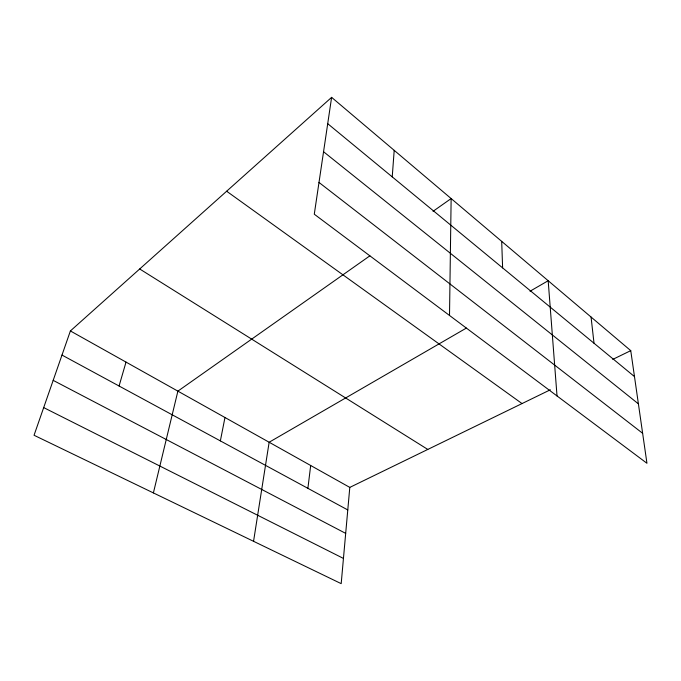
<?xml version="1.0" encoding="UTF-8"?>
<svg xmlns="http://www.w3.org/2000/svg" width="681" height="681" viewBox="0 0 681 681"><rect width="100%" height="100%" fill="white"/><g stroke="black" fill="none" stroke-linecap="round" stroke-linejoin="round"><path stroke-width="1.02" d="M449.511 315.465L451.137 198.563L433.031 211.323M392.23 176.881L394.197 150.348M550.359 389.779L349.796 487.4L341.19 583.643L34.05 435.261L70.39 330.949L331.621 97.357L630.751 350.647L646.95 463.284L314.281 214.209L331.621 97.357M307.897 488.328L310.681 465.498M253.553 541.301L269.148 442.241L466.374 328.072M220.363 440.896L224.968 417.504M153.395 492.916L177.886 391.141L369.885 255.826M119.064 386.008L126.028 362.096M530.022 291.23L548.179 280.725L557.024 395.959M612.772 359.398L630.751 350.647M43.686 407.596L343.445 558.42M53.178 380.364L345.684 533.376M61.988 355.073L347.778 509.941M70.39 330.949L349.796 487.4M139.699 268.978L427.787 449.434M226.645 191.225L522.021 403.569M318.997 182.44L642.643 433.303M323.552 151.727L638.403 403.859M327.714 123.687L634.488 376.602M591.065 317.04L594.011 343.233M501.693 241.363L502.621 267.888"/></g></svg>
